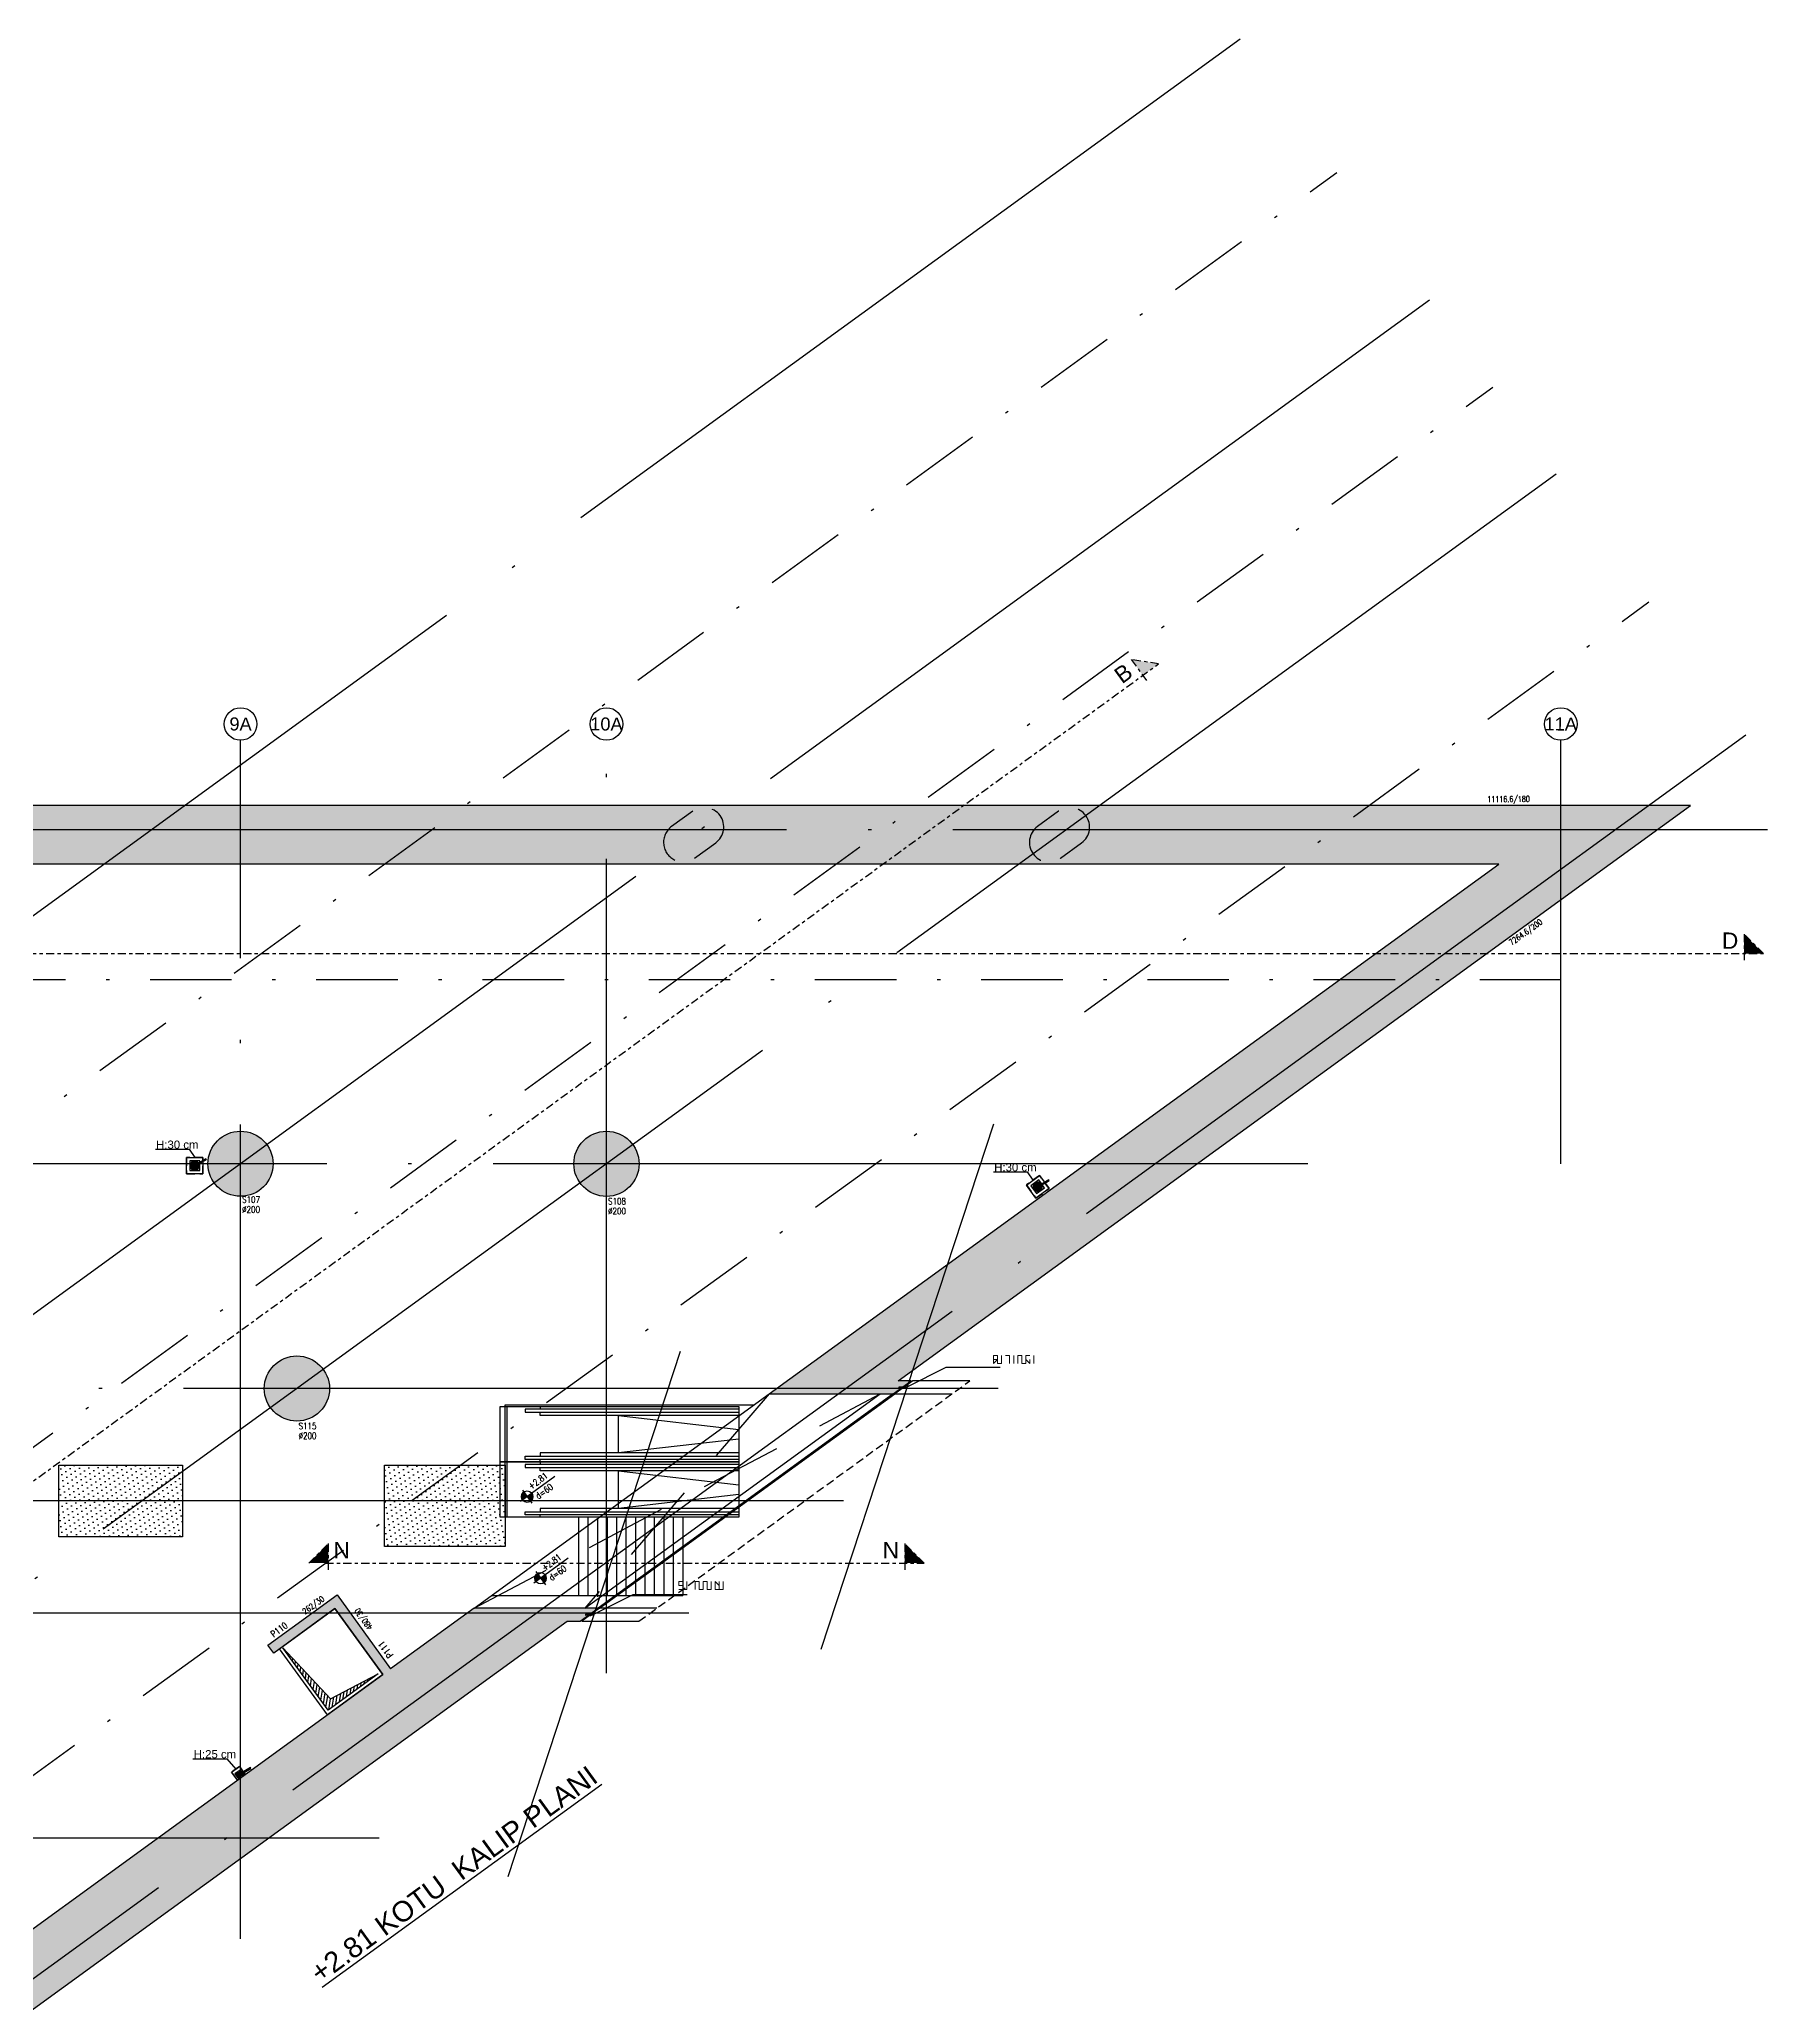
# Model space of a CAD drawing. Header units: millimetres. Extents: x 400408 to 401334, y 4543945 to 4544229.
# Drawn here: x 400657.8 to 400710.8, y 4544096.5 to 4544156.8 of the extents above; entities that cross this region are included whole.
import ezdxf
from ezdxf.enums import TextEntityAlignment as Align

# ---------------------------------------------------------------- set-up
doc = ezdxf.new("R2010")
doc.units = ezdxf.units.MM
for name, pattern in [('AKS', [3, 2.5, -0.25, 0, -0.25]), ('CENTER', [2, 1.25, -0.25, 0.25, -0.25]), ('CIZGI', [0.4, 0.25, -0.15]), ('CONTINU', [0]), ('DASHDOT2', [0.5, 0.25, -0.125, 0, -0.125]), ('HIDDEN', [0.375, 0.25, -0.125]), ('UUC-ST-KAL-I05-101-U-000$0$ACAD_ISO05W100', [33, 24, -3, 0, -3, 0, -3])]:
    doc.linetypes.add(name, pattern=pattern)
for name, color, linetype in [('aks prota', 2, 'AKS'), ('altlık_PROTA', 8, 'Continuous'), ('boşluk prota', 2, 'Continuous'), ('boşluk taraması prota', 252, 'Continuous'), ('caks prota', 4, 'Continuous'), ('kesik prota', 2, 'CIZGI'), ('kesit tarama prota', 252, 'Continuous'), ('kiriş prota', 6, 'Continuous'), ('kolon prota', 1, 'Continuous'), ('kolon tarama prota', 252, 'Continuous'), ('lkolon prota', 4, 'Continuous'), ('lperde prota', 4, 'Continuous'), ('merdiven prota', 2, 'Continuous'), ('not çizgisi prota', 4, 'Continuous'), ('perde prota', 1, 'Continuous'), ('PRT-AL-TUNEL_EKSENI', 14, 'DASHDOT2'), ('PRT-MI-a_fit_drainage', 10, 'Continuous'), ('skesit prota', 7, 'Continuous'), ('st-s_level (kot)', 6, 'Continuous'), ('st-s_levelmark (kot işareti)', 4, 'Continuous'), ('st_s_ölçü', 4, 'Continuous'), ('taks prota', 7, 'Continuous'), ('temel prota', 6, 'Continuous'), ('tkesit prota', 7, 'Continuous'), ('tkolon prota', 6, 'Continuous'), ('tperde prota', 6, 'Continuous'), ('tplan prota', 7, 'Continuous'), ('UUC-ST-KAL-I05-101-U-000$0$st_s_su tutucu', 2, 'Continuous')]:
    doc.layers.add(name, color=color, linetype=linetype)
doc.styles.add('Arial', font='Arial.ttf')
doc.styles.add('OLCU', font='romanstw.shx')
doc.styles.add('TAKS', font='Arial Unicode.ttf')
doc.styles.add('tkolon', font='romanstw.shx')
doc.dimstyles.new('1-50', dxfattribs={"dimtxt": 10, "dimasz": 4, "dimexe": 4, "dimexo": 8, "dimgap": 4, "dimtad": 1, "dimdec": 1, "dimrnd": 0.05, "dimzin": 9, "dimdsep": 46, "dimtxsty": 'OLCU', "dimblk1": 'OBLIQUE', "dimblk2": 'OBLIQUE', "dimsah": 1, "dimcen": 2, "dimdle": 4, "dimclrd": 4, "dimclre": 4, "dimclrt": 3, "dimadec": 1, "dimazin": 0, "dimtfac": 1, "dimtdec": 1, "dimtix": 1, "dimtmove": 2, "dimatfit": 3, "dimldrblk": 'OBLIQUE', "dimfxl": 1, "dimtvp": 1, "dimtolj": 1, "dimtzin": 1, "dimarcsym": 0})
pattern_1 = [(36, (400259.45267, 4543301.0889), (-0.029095185, 0.175086902), [0, -0.15875])]

# ---------------------------------------------------------------- blocks, each defined once
blk = doc.blocks.new('yürüyen mer 1')
at = {"color": 253}
blk.add_lwpolyline([(-120.1, 35), (-120.1, 205)], dxfattribs=at)
at = {"layer": 'st_s_ölçü', "color": 252, "ltscale": 0.1}
blk.add_line((-830.5, 205), (-830.5, 35), dxfattribs=at)
for points in [[(-120.1, 205), (-851.5, 205), (-851.5, 35), (-120.1, 35)], [(-120.1, 197.5), (-775.8, 197.5), (-775.8, 187.7), (-120.1, 187.7)], [(-728.8, 205), (-728.8, 197.5)], [(-120.1, 177.5), (-728.8, 177.5), (-728.8, 187.7)], [(-120.1, 135), (-488.6, 177.5), (-488.6, 62.5), (-120.1, 105)], [(-120.1, 62.5), (-728.8, 62.5), (-728.8, 52.2)], [(-120.1, 42.5), (-775.8, 42.5), (-775.8, 52.2), (-120.1, 52.2)], [(-728.8, 35), (-728.8, 42.5)]]:
    blk.add_lwpolyline(points, dxfattribs=at)
blk = doc.blocks.new('MEKANİK+2.81')
at = {"layer": 'altlık_PROTA'}
for points in [[(66580, -31215), (66678, -31215), (66656, -31177), (66915, -31028), (66900, -31002), (66641, -31151), (66619, -31113), (66560, -31215)], [(92443, -31862), (92541, -31862), (92519, -31824), (92778, -31674), (92763, -31648), (92504, -31798), (92482, -31760), (92423, -31862)], [(67949, -49906), (68046, -49906), (68024, -49868), (68283, -49718), (68268, -49692), (68009, -49842), (67987, -49803), (67928, -49906)]]:
    blk.add_hatch(color=256, dxfattribs=at).paths.add_polyline_path(points, flags=0)
for p, q in [((65349, -30706), (66384, -30706)), ((66384, -30706), (66560, -30965)), ((66310, -31465), (66310, -30965)), ((66310, -30965), (66810, -30965)), ((66710, -31065), (66410, -31065)), ((66410, -31065), (66410, -31365)), ((66410, -31365), (66710, -31365)), ((66440, -31210), (66420, -31210)), ((66420, -31220), (66440, -31220)), ((66460, -31215), (66560, -31215)), ((66485, -31210), (66465, -31210)), ((66465, -31220), (66485, -31220)), ((66530, -31210), (66510, -31210)), ((66510, -31220), (66530, -31220)), ((66555, -31075), (66555, -31095)), ((66555, -31120), (66555, -31140)), ((66555, -31165), (66555, -31186)), ((66555, -31245), (66555, -31265)), ((66555, -31290), (66555, -31310)), ((66555, -31335), (66555, -31355)), ((66619, -31113), (66560, -31215)), ((66619, -31113), (66560, -31215)), ((66560, -31315), (66560, -31115)), ((66560, -31215), (66678, -31215)), ((66678, -31215), (66560, -31215)), ((66565, -31095), (66565, -31075)), ((66565, -31140), (66565, -31120)), ((66565, -31186), (66565, -31165)), ((66565, -31265), (66565, -31245)), ((66565, -31310), (66565, -31290)), ((66565, -31355), (66565, -31335)), ((66589, -31220), (66610, -31220)), ((66641, -31151), (66619, -31113)), ((66641, -31151), (66619, -31113)), ((66635, -31220), (66655, -31220)), ((66900, -31002), (66641, -31151)), ((66641, -31151), (66900, -31002)), ((66656, -31177), (66915, -31028)), ((66656, -31177), (66915, -31028)), ((66678, -31215), (66656, -31177)), ((66656, -31177), (66678, -31215)), ((66700, -31210), (66680, -31210)), ((66680, -31220), (66700, -31220)), ((66710, -31111), (66710, -31065)), ((66710, -31365), (66710, -31146)), ((66810, -30965), (66810, -31465)), ((66915, -31028), (66900, -31002)), ((66915, -31028), (66900, -31002)), ((66810, -31465), (66310, -31465)), ((91065, -31400), (92100, -31400)), ((92074, -31807), (92478, -31513)), ((92368, -32211), (92074, -31807)), ((92100, -31400), (92276, -31660)), ((92456, -31652), (92213, -31829)), ((92213, -31829), (92390, -32072)), ((92323, -31928), (92307, -31940)), ((92313, -31948), (92329, -31937)), ((92323, -31862), (92423, -31862)), ((92337, -31752), (92348, -31768)), ((92359, -31902), (92343, -31914)), ((92356, -31762), (92345, -31746)), ((92349, -31922), (92365, -31910)), ((92363, -31788), (92375, -31804)), ((92772, -31917), (92368, -32211)), ((92383, -31799), (92371, -31782)), ((92396, -31875), (92380, -31887)), ((92386, -31895), (92402, -31883)), ((92390, -31825), (92401, -31841)), ((92390, -32072), (92632, -31895)), ((92410, -31835), (92398, -31819)), ((92482, -31760), (92423, -31862)), ((92482, -31760), (92423, -31862)), ((92423, -31962), (92423, -31762)), ((92423, -31862), (92541, -31862)), ((92541, -31862), (92423, -31862)), ((92436, -31889), (92448, -31905)), ((92456, -31899), (92444, -31883)), ((92545, -31774), (92456, -31652)), ((92463, -31925), (92475, -31942)), ((92483, -31936), (92471, -31920)), ((92478, -31513), (92772, -31917)), ((92504, -31798), (92482, -31760)), ((92504, -31798), (92482, -31760)), ((92489, -31962), (92501, -31978)), ((92509, -31972), (92497, -31956)), ((92763, -31648), (92504, -31798)), ((92504, -31798), (92763, -31648)), ((92533, -31776), (92517, -31787)), ((92519, -31824), (92778, -31674)), ((92519, -31824), (92778, -31674)), ((92541, -31862), (92519, -31824)), ((92519, -31824), (92541, -31862)), ((92632, -31895), (92562, -31799)), ((92778, -31674), (92763, -31648)), ((92778, -31674), (92763, -31648)), ((66503, -49418), (67538, -49418)), ((67538, -49418), (67818, -49735)), ((67689, -49832), (67932, -49656)), ((67866, -50075), (67689, -49832)), ((68108, -49898), (67866, -50075)), ((67937, -49850), (67872, -49897)), ((67872, -49897), (67919, -49961)), ((67878, -49906), (67928, -49906)), ((67899, -49921), (67895, -49923)), ((67900, -49920), (67899, -49921)), ((67901, -49931), (67905, -49929)), ((67902, -49879), (67905, -49882)), ((67905, -49882), (67906, -49883)), ((67910, -49913), (67905, -49916)), ((67905, -49929), (67906, -49928)), ((67910, -49888), (67913, -49893)), ((67913, -49876), (67911, -49873)), ((67911, -49924), (67915, -49921)), ((67914, -49877), (67913, -49876)), ((67920, -49905), (67915, -49909)), ((67917, -49899), (67920, -49904)), ((67921, -49887), (67918, -49883)), ((67919, -49961), (67984, -49914)), ((67921, -49917), (67926, -49913)), ((67929, -49898), (67925, -49893)), ((67987, -49803), (67928, -49906)), ((67987, -49803), (67928, -49906)), ((67928, -49956), (67928, -49856)), ((67928, -49906), (68046, -49906)), ((68046, -49906), (67928, -49906)), ((67928, -49914), (67931, -49919)), ((67934, -49895), (67930, -49898)), ((67932, -49656), (68108, -49898)), ((67940, -49913), (67936, -49908)), ((67936, -49924), (67939, -49929)), ((67950, -49868), (67937, -49850)), ((67943, -49934), (67943, -49935)), ((67943, -49935), (67946, -49938)), ((67947, -49923), (67944, -49918)), ((67951, -49929), (67951, -49928)), ((67954, -49933), (67951, -49929)), ((67984, -49914), (67978, -49906)), ((68009, -49842), (67987, -49803)), ((68009, -49842), (67987, -49803)), ((68268, -49692), (68009, -49842)), ((68009, -49842), (68268, -49692)), ((68024, -49868), (68283, -49718)), ((68024, -49868), (68283, -49718)), ((68046, -49906), (68024, -49868)), ((68024, -49868), (68046, -49906)), ((68283, -49718), (68268, -49692)), ((68283, -49718), (68268, -49692))]:
    blk.add_line(p, q, dxfattribs=at)
for centre, radius, start, end in [((66560, -31215), 140, 92.04671, 177.95329), ((66560, -31215), 140, 182.04671, 267.95329), ((66560, -31215), 120, 92.38802, 177.61198), ((66560, -31215), 120, 182.38802, 267.61198), ((66560, -31215), 95, 93.01696, 176.98304), ((66560, -31215), 95, 183.01696, 266.98304), ((66560, -31215), 75, 93.82255, 176.17745), ((66560, -31215), 75, 183.82255, 266.17745), ((66560, -31215), 59, 60, 180), ((66560, -31215), 59, 180, 0), ((66560, -31215), 50, 95.73917, 174.26083), ((66560, -31215), 50, 185.73917, 264.26083), ((66560, -31215), 30, 99.59407, 170.40593), ((66560, -31245), 29.5, 90, 270), ((66560, -31215), 30, 189.59407, 260.40593), ((66560, -31186), 29.5, 27.1261, 90), ((66560, -31215), 140, 36.20957, 87.95329), ((66560, -31215), 120, 37.24513, 87.61198), ((66560, -31215), 95, 60.00799, 86.98304), ((66560, -31215), 75, 60.00905, 86.17745), ((66560, -31215), 50, 60.01009, 84.26083), ((66560, -31215), 30, 59.99579, 80.40593), ((66560, -31215), 95, 273.01696, 356.98304), ((66560, -31215), 75, 273.82255, 356.17745), ((66560, -31215), 140, 272.04671, 357.95329), ((66560, -31215), 120, 272.38802, 357.61198), ((66560, -31215), 50, 275.73917, 354.26083), ((66560, -31215), 30, 279.59407, 350.40593), ((66560, -31215), 120, 2.38802, 22.76341), ((66560, -31215), 140, 2.04671, 23.79462), ((92423, -31862), 140, 128.04671, 213.95329), ((92423, -31862), 120, 128.38802, 213.61198), ((92423, -31862), 140, 218.04671, 303.95329), ((92423, -31862), 95, 129.01696, 212.98304), ((92423, -31862), 120, 218.38802, 303.61198), ((92423, -31862), 140, 38.04671, 123.95329), ((92423, -31862), 75, 129.82255, 212.17745), ((92423, -31862), 95, 219.01696, 302.98304), ((92423, -31862), 120, 38.38802, 123.61198), ((92423, -31862), 75, 219.82255, 302.17745), ((92423, -31862), 57.2, 60, 180), ((92423, -31862), 57.2, 180, 0), ((92423, -31862), 95, 60.00004, 122.98304), ((92423, -31862), 50, 131.73917, 210.26083), ((92423, -31862), 75, 60.00196, 122.17745), ((92423, -31862), 50, 221.73917, 300.26083), ((92423, -31862), 30, 135.59407, 206.40593), ((92423, -31891), 28.6, 90, 270), ((92423, -31862), 50, 60.0057, 120.26083), ((92423, -31862), 30, 225.59407, 296.40593), ((92423, -31862), 30, 60.00237, 116.40593), ((92423, -31833), 28.6, 27.1261, 90), ((92423, -31862), 30, 315.59407, 358.08119), ((92423, -31862), 50, 311.73917, 359.99081), ((92423, -31862), 75, 309.82255, 359.99076), ((92423, -31862), 95, 309.01696, 359.99085), ((92423, -31862), 120, 308.38802, 22.78709), ((92423, -31862), 140, 308.04671, 23.81732), ((67928, -49906), 37.3, 133.69667, 208.30333), ((67928, -49906), 33, 59.8226, 180), ((67928, -49906), 33, 180, 0), ((67928, -49906), 32, 134.9893, 207.0107), ((67928, -49906), 37.3, 223.69667, 298.30333), ((67928, -49906), 25.3, 137.38311, 204.61689), ((67928, -49906), 32, 224.9893, 297.0107), ((67928, -49906), 20, 140.47751, 201.52249), ((67928, -49906), 37.3, 60.01161, 118.30333), ((67928, -49906), 25.3, 227.38311, 294.61689), ((67928, -49922), 16.5, 90, 270), ((67928, -49906), 32, 60.00564, 117.0107), ((67928, -49906), 13.3, 148.02431, 193.97569), ((67928, -49906), 20, 230.47751, 291.52249), ((67928, -49906), 25.3, 60.82987, 114.61689), ((67928, -49906), 8, 164.68219, 177.31781), ((67928, -49906), 20, 62.68651, 111.52249), ((67928, -49906), 13.3, 238.02431, 283.97569), ((67928, -49906), 13.3, 60.00721, 103.97569), ((67928, -49906), 8, 254.68219, 267.31781), ((67928, -49889), 16.5, 30, 90), ((67928, -49906), 8, 74.68219, 87.31781), ((67928, -49906), 8, 344.68219, 357.31781), ((67928, -49906), 13.3, 328.02431, 359.99258), ((67928, -49906), 20, 320.47751, 357.1045), ((67928, -49906), 25.3, 317.38311, 357.72338), ((67928, -49906), 32, 314.9893, 358.20214), ((67928, -49906), 37.3, 313.69667, 358.46067)]:
    blk.add_arc(centre, radius, start, end, dxfattribs=at)
at = {"layer": 'altlık_PROTA', "style": 'Arial'}
for s, p in [('H:30 cm', (65372, -30692)), ('H:30 cm', (91088, -31387)), ('H:25 cm', (66527, -49404))]:
    blk.add_text(s, height=250, dxfattribs=at).set_placement(p)
blk = doc.blocks.new('_Oblique')
at = {"layer": 'st_s_ölçü', "lineweight": -2}
blk.add_line((-0.5, -0.5), (0.5, 0.5), dxfattribs=at)
blk = doc.blocks.new('PLAN_KOT')
at = {"layer": 'st-s_levelmark (kot işareti)'}
h = blk.add_hatch(color=256, dxfattribs=at)
h.paths.add_polyline_path([(0, 17.5, 0.414214), (-17.5, 0), (0, 0)])
h.paths.add_polyline_path([(17.5, 0), (0, 0), (0, -17.5, 0.414214)])
for p, q in [((105, 0), (-25, 0)), ((0, 25), (0, -25))]:
    blk.add_line(p, q, dxfattribs=at)
blk.add_circle((0, 0), 17.5, dxfattribs=at)
at = {"layer": 'st-s_level (kot)', "color": 6, "style": 'OLCU', "width": 0.8}
for tag, p in [('KOT', (22.7, 9.8)), ('DÖŞEME_KALINLIĞI', (22.7, -27.6))]:
    blk.add_attdef(tag, p, '', height=20, dxfattribs=at)
blk = doc.blocks.new('YER SUZGECI_20x20')
at = {"color": 2}
blk.add_lwpolyline([(-20, 0), (0, 0), (0, 20), (-20, 20)], close=True, dxfattribs=at)
for points in [[(0, 20), (-20, 0)], [(-20, 20), (0, 0)]]:
    blk.add_lwpolyline(points, dxfattribs=at)
blk.add_circle((-10, 10), 7, dxfattribs=at)

msp = doc.modelspace()

# ---------------------------------------------------------------- hatches: boundary and pattern name
at = {"layer": 'boşluk taraması prota', "ltscale": 2}
h = msp.add_hatch(dxfattribs=at)
h.set_pattern_fill('ANSI31', color=256, scale=0.03, angle=36, style=0)
h.set_pattern_definition([(81, (400340.25151, 4543360.009), (-0.094077314, 0.014900383), [])])
h.paths.add_polyline_path([(400665.226, 4544107.415), (400666.69, 4544105.854), (400668.151, 4544106.622), (400666.614, 4544105.505)])
at = {"layer": 'kesit tarama prota'}
h = msp.add_hatch(color=256, dxfattribs=at)
h.dxf.hatch_style = 1
h.paths.add_polyline_path([(400691.258, 4544137.757), (400692.096, 4544137.624), (400691.61, 4544137.271)])
h = msp.add_hatch(color=256, dxfattribs=at)
h.dxf.hatch_style = 1
h.paths.add_polyline_path([(400710.057, 4544129.328), (400710.657, 4544128.728), (400710.057, 4544128.728)])
h = msp.add_hatch(color=256, dxfattribs=at)
h.dxf.hatch_style = 1
h.paths.add_polyline_path([(400666.619, 4544110.618), (400666.019, 4544110.018), (400666.619, 4544110.018)])
h = msp.add_hatch(color=256, dxfattribs=at)
h.dxf.hatch_style = 1
h.paths.add_polyline_path([(400684.307, 4544110.618), (400684.907, 4544110.018), (400684.307, 4544110.018)])
at = {"layer": 'kolon tarama prota'}
h = msp.add_hatch(color=256, dxfattribs=at)
h.dxf.hatch_style = 1
h.paths.add_polyline_path([(400648.716, 4544092.378), (400632.975, 4544092.375), (400622.296, 4544084.616), (400616.656, 4544092.378), (400599.247, 4544092.378), (400599.247, 4544131.478), (400702.533, 4544131.478), (400680.149, 4544115.215), (400683.952, 4544115.215), (400684.502, 4544115.615), (400684.102, 4544115.615), (400708.413, 4544133.278), (400597.247, 4544133.278), (400597.247, 4544090.578), (400615.863, 4544090.578), (400621.92, 4544082.241), (400633.39, 4544090.575), (400649.641, 4544090.578), (400673.944, 4544108.235), (400674.344, 4544108.235), (400674.895, 4544108.635), (400671.092, 4544108.635), (400668.533, 4544106.776), (400666.888, 4544109.041), (400664.768, 4544107.501), (400664.944, 4544107.259), (400666.821, 4544108.622), (400668.291, 4544106.6)])
h = msp.add_hatch(color=256, dxfattribs=at)
h.dxf.hatch_style = 1
edge = h.paths.add_edge_path()
edge.add_arc((400663.927, 4544122.279), 1, 36, 396)
h = msp.add_hatch(color=256, dxfattribs=at)
h.dxf.hatch_style = 1
edge = h.paths.add_edge_path()
edge.add_arc((400675.154, 4544122.278), 1, 36, 396)
h = msp.add_hatch(color=256, dxfattribs=at)
h.dxf.hatch_style = 1
edge = h.paths.add_edge_path()
edge.add_arc((400665.657, 4544115.378), 1, 36, 396)
h = msp.add_hatch(dxfattribs=at)
h.set_pattern_fill('DOTS', color=2, scale=0.1, angle=36)
h.set_pattern_definition(pattern_1)
h.paths.add_polyline_path([(400662.147, 4544113.028), (400658.347, 4544113.028), (400658.347, 4544110.828), (400662.147, 4544110.828)])
h = msp.add_hatch(dxfattribs=at)
h.set_pattern_fill('DOTS', color=2, scale=0.1, angle=36)
h.set_pattern_definition(pattern_1)
h.paths.add_polyline_path([(400672.043, 4544113.028), (400668.347, 4544113.028), (400668.347, 4544110.528), (400672.043, 4544110.528)])

# ---------------------------------------------------------------- linework, layer by layer
at = {"layer": 'aks prota', "ltscale": 10}
for p, q in [((400694.593, 4544156.797), (400594.75, 4544084.257)), ((400700.412, 4544148.787), (400600.569, 4544076.247)), ((400704.292, 4544143.448), (400604.449, 4544070.908)), ((400710.111, 4544135.439), (400610.268, 4544062.898)), ((400663.927, 4544098.485), (400663.927, 4544135.278)), ((400675.157, 4544106.644), (400675.157, 4544135.278)), ((400704.437, 4544122.278), (400704.437, 4544135.278)), ((400710.783, 4544132.528), (400593.85, 4544132.528)), ((400696.675, 4544122.278), (400593.85, 4544122.278)), ((400687.178, 4544115.378), (400593.85, 4544115.378)), ((400682.43, 4544111.928), (400593.85, 4544111.928)), ((400677.681, 4544108.478), (400593.851, 4544108.478)), ((400668.184, 4544101.578), (400593.85, 4544101.578))]:
    msp.add_line(p, q, dxfattribs=at)
at = {"layer": 'boşluk prota', "ltscale": 0.05}
msp.add_lwpolyline([(400665.226, 4544107.415), (400666.69, 4544105.854), (400668.151, 4544106.622), (400666.614, 4544105.505)], close=True, dxfattribs=at)
at = {"layer": 'caks prota', "ltscale": 0.05}
for centre in [(400663.928, 4544135.778), (400675.154, 4544135.778), (400704.434, 4544135.778)]:
    msp.add_circle(centre, 0.5, dxfattribs=at)
at = {"layer": 'kesik prota', "ltscale": 10}
for points in [[(400671.092, 4544108.635), (400683.552, 4544115.215)], [(400680.149, 4544115.215), (400674.495, 4544108.635)]]:
    msp.add_lwpolyline(points, dxfattribs=at)
at = {"layer": 'kiriş prota'}
for points in [[(400671.092, 4544108.635), (400680.149, 4544115.215)], [(400674.303, 4544109.05), (400674.303, 4544111.425), (400672.043, 4544111.425), (400672.042, 4544114.878), (400679.685, 4544114.878)], [(400674.495, 4544108.635), (400683.552, 4544115.215)], [(400683.952, 4544115.215), (400674.895, 4544108.635)], [(400671.629, 4544109.025), (400677.493, 4544109.025)]]:
    msp.add_lwpolyline(points, dxfattribs=at)
msp.add_lwpolyline([(400665.122, 4544107.388), (400666.821, 4544108.622), (400668.291, 4544106.6), (400666.592, 4544105.365)], close=True, dxfattribs=at)
at = {"layer": 'kolon prota', "color": 5, "linetype": 'HIDDEN', "ltscale": 5}
for points in [[(400677.154, 4544132.631, 1), (400677.859, 4544131.66), (400678.506, 4544132.13, 1), (400677.801, 4544133.101)], [(400688.379, 4544132.628, 1), (400689.084, 4544131.657), (400689.732, 4544132.128, 1), (400689.026, 4544133.099)]]:
    msp.add_lwpolyline(points, format="xyb", close=True, dxfattribs=at)
at = {"layer": 'kolon prota', "color": 1}
for centre in [(400663.927, 4544122.279), (400675.154, 4544122.278), (400665.657, 4544115.378)]:
    msp.add_circle(centre, 1, dxfattribs=at)
at = {"layer": 'kolon tarama prota', "linetype": 'HIDDEN'}
msp.add_lwpolyline([(400676.149, 4544108.235), (400686.307, 4544115.615)], dxfattribs=at)
at = {"layer": 'kolon tarama prota'}
for points in [[(400686.307, 4544115.615), (400684.552, 4544115.615), (400684.002, 4544115.215), (400685.757, 4544115.215)], [(400674.945, 4544108.635), (400684.002, 4544115.215)], [(400676.7, 4544108.635), (400674.945, 4544108.635), (400674.394, 4544108.235), (400676.149, 4544108.235)]]:
    msp.add_lwpolyline(points, dxfattribs=at)
at = {"layer": 'merdiven prota', "linetype": 'HIDDEN', "ltscale": 10}
for p, q in [((400674.883, 4544111.389), (400674.883, 4544108.989)), ((400675.173, 4544111.425), (400675.173, 4544109.025)), ((400675.463, 4544111.425), (400675.463, 4544109.025)), ((400675.753, 4544111.425), (400675.753, 4544109.025)), ((400676.043, 4544111.425), (400676.043, 4544109.025)), ((400676.333, 4544111.425), (400676.333, 4544109.025)), ((400676.623, 4544111.425), (400676.623, 4544109.025)), ((400676.913, 4544111.425), (400676.913, 4544109.025)), ((400677.203, 4544111.425), (400677.203, 4544109.025)), ((400677.493, 4544111.425), (400677.493, 4544109.025))]:
    msp.add_line(p, q, dxfattribs=at)
for points in [[(400672.042, 4544113.125), (400671.898, 4544113.125), (400671.898, 4544114.825), (400672.042, 4544114.825)], [(400672.042, 4544111.425), (400671.898, 4544111.425), (400671.898, 4544113.125), (400672.042, 4544113.125)], [(400674.303, 4544109.025), (400674.303, 4544111.425)], [(400674.593, 4544109.025), (400674.593, 4544111.425)]]:
    msp.add_lwpolyline(points, dxfattribs=at)
at = {"layer": 'perde prota'}
msp.add_line((400671.092, 4544108.635), (400668.533, 4544106.776), dxfattribs=at)
for points in [[(400680.149, 4544115.215), (400683.952, 4544115.215), (400684.502, 4544115.615), (400684.102, 4544115.615), (400708.413, 4544133.278), (400597.247, 4544133.278), (400597.247, 4544090.578), (400615.863, 4544090.578), (400621.92, 4544082.241), (400633.39, 4544090.575), (400649.641, 4544090.578), (400673.944, 4544108.235), (400674.344, 4544108.235), (400674.895, 4544108.635), (400671.092, 4544108.635)], [(400680.149, 4544115.215), (400702.533, 4544131.478), (400599.247, 4544131.478), (400599.247, 4544092.378), (400616.656, 4544092.378), (400622.296, 4544084.616), (400632.975, 4544092.375), (400648.716, 4544092.378), (400668.291, 4544106.6)], [(400668.291, 4544106.6), (400666.821, 4544108.622), (400664.944, 4544107.259), (400664.768, 4544107.501), (400666.888, 4544109.041), (400668.533, 4544106.776)]]:
    msp.add_lwpolyline(points, dxfattribs=at)
at = {"layer": 'PRT-AL-TUNEL_EKSENI', "ltscale": 10}
for p, q in [((400597.719, 4544080.171), (400697.562, 4544152.711)), ((400602.509, 4544073.577), (400702.352, 4544146.118)), ((400607.299, 4544066.984), (400707.142, 4544139.524)), ((400704.452, 4544127.928), (400593.85, 4544127.928))]:
    msp.add_line(p, q, dxfattribs=at)
at = {"layer": 'PRT-MI-a_fit_drainage', "color": 2, "linetype": 'CIZGI'}
for points in [[(400662.774, 4544122.468), (400662.274, 4544122.468), (400662.274, 4544121.968), (400662.774, 4544121.968)], [(400688.442, 4544121.92), (400688.038, 4544121.627), (400688.332, 4544121.222), (400688.736, 4544121.516)], [(400663.653, 4544103.601), (400663.83, 4544103.359), (400664.072, 4544103.535), (400663.896, 4544103.778)]]:
    msp.add_lwpolyline(points, close=True, dxfattribs=at)
at = {"layer": 'skesit prota', "linetype": 'CENTER', "ltscale": 0.2}
for p, q in [((400691.258, 4544137.757), (400691.787, 4544137.029)), ((400692.096, 4544137.624), (400691.258, 4544137.757)), ((400710.057, 4544129.328), (400710.057, 4544128.428)), ((400710.657, 4544128.728), (400710.057, 4544129.328)), ((400666.019, 4544110.018), (400666.619, 4544110.618)), ((400666.619, 4544110.618), (400666.619, 4544109.718)), ((400684.907, 4544110.018), (400684.307, 4544110.618)), ((400684.307, 4544110.618), (400684.307, 4544109.718))]:
    msp.add_line(p, q, dxfattribs=at)
for points in [[(400615.021, 4544081.626), (400692.096, 4544137.624)], [(400591.959, 4544128.728), (400710.657, 4544128.728)], [(400666.531, 4544110.018), (400684.907, 4544110.018)]]:
    msp.add_lwpolyline(points, dxfattribs=at)
at = {"layer": 'st_s_ölçü', "color": 6, "lineweight": 0}
for points in [[(400687.154, 4544116.39), (400687.03, 4544116.39), (400687.03, 4544116.266), (400687.154, 4544116.266), (400687.03, 4544116.142), (400687.03, 4544116.266)], [(400687.154, 4544116.39), (400687.154, 4544116.266), (400687.154, 4544116.142), (400687.278, 4544116.142), (400687.278, 4544116.266), (400687.278, 4544116.39)], [(400687.402, 4544116.39), (400687.525, 4544116.39)], [(400687.525, 4544116.39), (400687.525, 4544116.142)], [(400687.773, 4544116.39), (400687.773, 4544116.142)], [(400687.773, 4544116.39), (400687.897, 4544116.39)], [(400687.897, 4544116.39), (400687.897, 4544116.266), (400687.897, 4544116.142), (400688.02, 4544116.142), (400688.02, 4544116.266), (400688.02, 4544116.39)], [(400688.144, 4544116.39), (400688.02, 4544116.39), (400688.02, 4544116.266), (400688.144, 4544116.142), (400688.144, 4544116.266)], [(400677.501, 4544109.335), (400677.501, 4544109.459), (400677.377, 4544109.459), (400677.377, 4544109.335), (400677.501, 4544109.335), (400677.501, 4544109.212), (400677.377, 4544109.212)], [(400677.501, 4544109.459), (400677.501, 4544109.212), (400677.625, 4544109.212), (400677.625, 4544109.459)], [(400677.872, 4544109.459), (400677.872, 4544109.212)], [(400677.872, 4544109.459), (400677.996, 4544109.459)], [(400677.996, 4544109.459), (400677.996, 4544109.212), (400678.12, 4544109.212), (400678.12, 4544109.459)], [(400678.12, 4544109.459), (400678.243, 4544109.459)], [(400678.243, 4544109.459), (400678.243, 4544109.212)], [(400678.243, 4544109.459), (400678.243, 4544109.212), (400678.367, 4544109.212), (400678.367, 4544109.459)], [(400678.615, 4544109.335), (400678.491, 4544109.459), (400678.491, 4544109.335), (400678.491, 4544109.212), (400678.615, 4544109.212)], [(400678.615, 4544109.459), (400678.615, 4544109.212), (400678.738, 4544109.212), (400678.738, 4544109.459)]]:
    msp.add_lwpolyline(points, dxfattribs=at)
for points in [[(400687.649, 4544116.39), (400687.649, 4544116.266), (400687.649, 4544116.142), (400687.649, 4544116.266), (400687.649, 4544116.39)], [(400688.268, 4544116.39), (400688.268, 4544116.266), (400688.268, 4544116.142), (400688.268, 4544116.266), (400688.268, 4544116.39)]]:
    msp.add_lwpolyline(points, close=True, dxfattribs=at)
at = {"layer": 'temel prota'}
for points in [[(400658.347, 4544113.028), (400662.147, 4544113.028), (400662.147, 4544110.828), (400658.347, 4544110.828)], [(400668.347, 4544113.028), (400672.043, 4544113.028), (400672.043, 4544110.528), (400668.347, 4544110.528)]]:
    msp.add_lwpolyline(points, close=True, dxfattribs=at)
at = {"layer": 'UUC-ST-KAL-I05-101-U-000$0$st_s_su tutucu', "linetype": 'UUC-ST-KAL-I05-101-U-000$0$ACAD_ISO05W100', "ltscale": 0.05}
for points in [[(400684.271, 4544115.395, -0.57735), (400684.269, 4544115.392), (400684.234, 4544115.392, -0.57735), (400684.233, 4544115.395), (400684.244, 4544115.415, 0.57735), (400684.243, 4544115.418), (400684.197, 4544115.418), (400684.197, 4544115.424), (400684.193, 4544115.424), (400684.193, 4544115.418), (400684.16, 4544115.418), (400684.16, 4544115.424), (400684.156, 4544115.424), (400684.156, 4544115.418), (400684.135, 4544115.418), (400684.127, 4544115.431), (400684.122, 4544115.431), (400684.122, 4544115.399), (400684.127, 4544115.399), (400684.135, 4544115.412), (400684.156, 4544115.412), (400684.156, 4544115.407), (400684.16, 4544115.407), (400684.16, 4544115.412), (400684.193, 4544115.412), (400684.193, 4544115.407), (400684.197, 4544115.407), (400684.197, 4544115.412), (400684.235, 4544115.412, -0.57735), (400684.236, 4544115.41), (400684.225, 4544115.39, 0.57735), (400684.227, 4544115.388), (400684.277, 4544115.388, 0.57735), (400684.278, 4544115.39), (400684.267, 4544115.41, -0.57735), (400684.268, 4544115.412), (400684.306, 4544115.412), (400684.306, 4544115.407), (400684.31, 4544115.407), (400684.31, 4544115.412), (400684.343, 4544115.412), (400684.343, 4544115.407), (400684.347, 4544115.407), (400684.347, 4544115.412), (400684.368, 4544115.412), (400684.376, 4544115.399), (400684.382, 4544115.399), (400684.382, 4544115.431), (400684.376, 4544115.431), (400684.368, 4544115.418), (400684.347, 4544115.418), (400684.347, 4544115.424), (400684.343, 4544115.424), (400684.343, 4544115.418), (400684.31, 4544115.418), (400684.31, 4544115.424), (400684.306, 4544115.424), (400684.306, 4544115.418), (400684.26, 4544115.418, 0.57735), (400684.259, 4544115.415)], [(400674.663, 4544108.414, -0.57735), (400674.662, 4544108.412), (400674.627, 4544108.412, -0.57735), (400674.625, 4544108.414), (400674.637, 4544108.435, 0.57735), (400674.635, 4544108.437), (400674.59, 4544108.437), (400674.59, 4544108.443), (400674.585, 4544108.443), (400674.585, 4544108.437), (400674.553, 4544108.437), (400674.553, 4544108.443), (400674.549, 4544108.443), (400674.549, 4544108.437), (400674.528, 4544108.437), (400674.519, 4544108.45), (400674.514, 4544108.45), (400674.514, 4544108.419), (400674.519, 4544108.419), (400674.528, 4544108.432), (400674.549, 4544108.432), (400674.549, 4544108.426), (400674.553, 4544108.426), (400674.553, 4544108.432), (400674.585, 4544108.432), (400674.585, 4544108.426), (400674.59, 4544108.426), (400674.59, 4544108.432), (400674.627, 4544108.432, -0.57735), (400674.629, 4544108.43), (400674.618, 4544108.41, 0.57735), (400674.619, 4544108.407), (400674.669, 4544108.407, 0.57735), (400674.671, 4544108.41), (400674.659, 4544108.43, -0.57735), (400674.661, 4544108.432), (400674.699, 4544108.432), (400674.699, 4544108.426), (400674.703, 4544108.426), (400674.703, 4544108.432), (400674.735, 4544108.432), (400674.735, 4544108.426), (400674.739, 4544108.426), (400674.739, 4544108.432), (400674.76, 4544108.432), (400674.769, 4544108.419), (400674.774, 4544108.419), (400674.774, 4544108.45), (400674.769, 4544108.45), (400674.76, 4544108.437), (400674.739, 4544108.437), (400674.739, 4544108.443), (400674.735, 4544108.443), (400674.735, 4544108.437), (400674.703, 4544108.437), (400674.703, 4544108.443), (400674.699, 4544108.443), (400674.699, 4544108.437), (400674.653, 4544108.437, 0.57735), (400674.651, 4544108.435)]]:
    msp.add_lwpolyline(points, format="xyb", close=True, dxfattribs=at)

# ---------------------------------------------------------------- block references
at = {"xscale": 0.001000000000000069, "yscale": 0.001000000000000069, "zscale": 0.001000000000000069}
msp.add_blockref('MEKANİK+2.81', (400595.964, 4544153.433), dxfattribs=at)
at = {"layer": 'kolon tarama prota', "xscale": -0.01, "yscale": 0.01, "zscale": 0.01, "rotation": 180}
for p in [(400680.413, 4544115.175), (400680.413, 4544113.475)]:
    msp.add_blockref('yürüyen mer 1', p, dxfattribs=at)
at = {"layer": 'PRT-MI-a_fit_drainage', "color": 2, "xscale": 0.01, "yscale": 0.01, "zscale": 0.01}
for p, rotation in [((400662.424, 4544122.318), 180.0000000000015), ((400688.247, 4544121.593), 216.0000000000068), ((400663.87, 4544103.388), 306.0000000000003)]:
    msp.add_blockref('YER SUZGECI_20x20', p, dxfattribs=dict(at, rotation=rotation))
at = {"layer": 'st-s_level (kot)', "linetype": 'CONTINU', "ltscale": 0.1, "xscale": 0.01, "yscale": 0.01, "zscale": 0.01, "rotation": 35.99999999999476}
for p in [(400672.721, 4544112.06), (400673.133, 4544109.555)]:
    msp.add_blockref('PLAN_KOT', p, dxfattribs=at).add_auto_attribs({'KOT': '+2.81', 'DÖŞEME_KALINLIĞI': 'd=60'})

# ---------------------------------------------------------------- texts
at = {"layer": 'lkolon prota', "style": 'tkolon', "width": 0.8}
for p in [(400663.976, 4544120.777), (400675.204, 4544120.727), (400665.707, 4544113.827)]:
    msp.add_text('%%C200', height=0.2, dxfattribs=at).set_placement(p)
at = {"layer": 'lperde prota', "style": 'tkolon', "width": 0.8}
for s, rotation, p in [('11116.6/180', 0.46929, (400702.178, 4544133.468)), ('7264.6/200', 35.63952, (400702.874, 4544129.044)), ('262/30', 35.63952, (400665.854, 4544108.512)), ('480/30', 125.63952, (400667.923, 4544107.995))]:
    msp.add_text(s, height=0.18, rotation=rotation, dxfattribs=at).set_placement(p, align=Align.MIDDLE_LEFT)
at = {"layer": 'taks prota', "style": 'TAKS'}
for s, p in [('9A', (400663.928, 4544135.778)), ('10A', (400675.154, 4544135.778)), ('11A', (400704.434, 4544135.778))]:
    msp.add_text(s, height=0.4, rotation=359.50517, dxfattribs=at).set_placement(p, align=Align.MIDDLE_CENTER)
at = {"layer": 'tkesit prota', "style": 'Arial'}
msp.add_text('B', height=0.5, rotation=36, dxfattribs=at).set_placement((400690.972, 4544136.993))
for s, p in [('D', (400709.378, 4544128.878)), ('N', (400666.777, 4544110.168)), ('N', (400683.627, 4544110.168))]:
    msp.add_text(s, height=0.5, dxfattribs=at).set_placement(p)
at = {"layer": 'tkolon prota', "style": 'tkolon', "width": 0.8}
for s, p in [('S107', (400663.976, 4544121.077)), ('S108', (400675.204, 4544121.027)), ('S115', (400665.707, 4544114.127))]:
    msp.add_text(s, height=0.2, dxfattribs=at).set_placement(p)
at = {"layer": 'tperde prota', "style": 'tkolon', "width": 0.8}
for s, rotation, p in [('P110', 36.46929, (400664.886, 4544107.809)), ('P111', 126.46929, (400668.543, 4544107.142))]:
    msp.add_text(s, height=0.2, rotation=rotation, dxfattribs=at).set_placement(p, align=Align.MIDDLE_LEFT)
at = {"layer": 'tplan prota', "style": 'Arial'}
msp.add_text('%%U+2.81 KOTU  KALIP PLANI', height=0.625, rotation=36, dxfattribs=at).set_placement((400670.468, 4544100.47), align=Align.MIDDLE)

# ---------------------------------------------------------------- leaders
at = {"layer": 'not çizgisi prota'}
for points in [[(400684.381, 4544115.431), (400685.581, 4544116.038), (400687.236, 4544116.038)], [(400674.771, 4544108.45), (400675.971, 4544109.058), (400677.626, 4544109.058)]]:
    msp.add_leader(points, dimstyle='1-50', override={"dimasz": 12, "dimgap": 4, "dimtad": 0}, dxfattribs=at)

doc.saveas('drawing.dxf')
